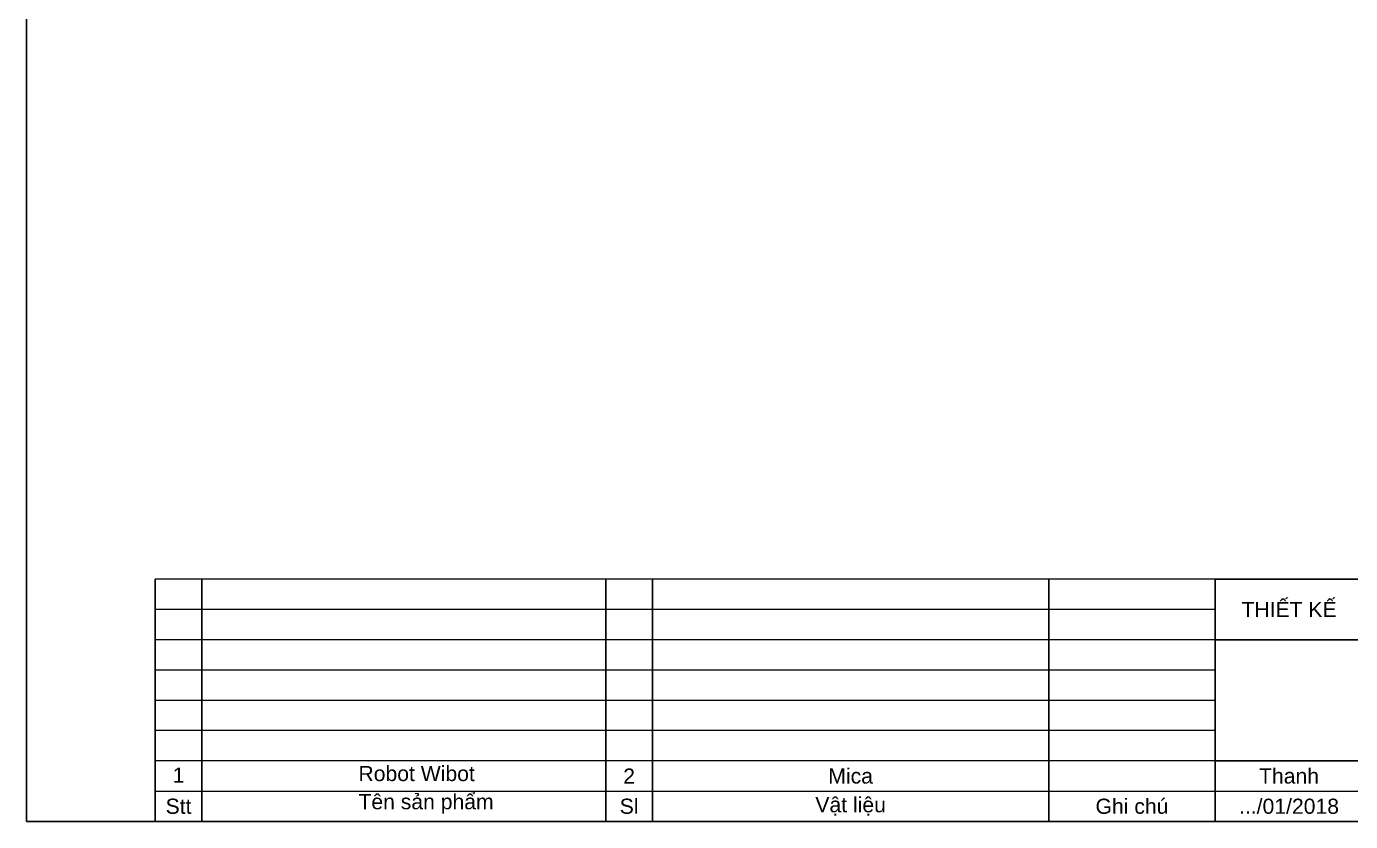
# Model space of a CAD drawing. Header units: millimetres. Extents: x -27713 to 424010, y -158792 to -4801.
# Drawn here: x -27713 to -25539, y -158792 to -157487 of the extents above; entities that cross this region are included whole.
import ezdxf

# ---------------------------------------------------------------- set-up
doc = ezdxf.new("R2010")
doc.units = ezdxf.units.MM
for name, color, linetype, lineweight in [('Hatch (ANSI)', 4, 'Continuous', 18), ('Khung ban ve', 7, 'Continuous', 30), ('Khung ten', 7, 'Continuous', 30), ('text', 4, 'Continuous', 18)]:
    doc.layers.add(name, color=color, linetype=linetype, lineweight=lineweight)
doc.styles.add('Khung ten', font='VNI_HELVE.TTF', dxfattribs={"height": 35})

# ---------------------------------------------------------------- blocks, each defined once
blk = doc.blocks.new('khungbv')
at = {"layer": 'Khung ten'}
blk.add_lwpolyline([(17877.81, 2094.54), (18174.81, 2094.54), (18174.81, 2304.54), (17877.81, 2304.54)], close=True, dxfattribs=at)

msp = doc.modelspace()

# ---------------------------------------------------------------- linework, layer by layer
at = {"layer": 'Hatch (ANSI)'}
for p, q in [((-25760.8, -158394.4), (-27501.4, -158394.4)), ((-25760.8, -158444.1), (-27501.4, -158444.1)), ((-25760.8, -158493.8), (-27501.4, -158493.8)), ((-25760.8, -158543.6), (-27501.4, -158543.6)), ((-25760.8, -158593.3), (-27501.4, -158593.3)), ((-25760.8, -158643), (-27501.4, -158643)), ((-25760.8, -158692.7), (-27501.4, -158692.7)), ((-27501.4, -158742.5), (-25760.8, -158742.5)), ((-27501.4, -158742.5), (-25760.8, -158742.5)), ((-25760.8, -158742.5), (-24772.2, -158742.5))]:
    msp.add_line(p, q, dxfattribs=at)
at = {"layer": 'Khung ban ve'}
for p, q in [((-26761.4, -158394.4), (-26761.4, -158792.2)), ((-26684.7, -158394.4), (-26684.7, -158792.2)), ((-26034.1, -158394.4), (-26034.1, -158792.2)), ((-26034.1, -158394.4), (-26034.1, -158792.2)), ((-25760.8, -158394.4), (-25760.8, -158792.2)), ((-25760.8, -158394.4), (-24020.3, -158394.4)), ((-25760.8, -158394.4), (-25760.8, -158792.2)), ((-25760.8, -158493.8), (-24020.3, -158493.8)), ((-25760.8, -158692.7), (-24020.3, -158692.7)), ((-27501.4, -158792.2), (-25760.8, -158792.2)), ((-25760.8, -158792.2), (-24020.3, -158792.2)), ((-25760.8, -158792.2), (-24020.3, -158792.2)), ((-25760.8, -158792.2), (-24020.3, -158792.2)), ((-25760.8, -158792.2), (-24020.3, -158792.2)), ((-25760.8, -158792.2), (-24020.3, -158792.2))]:
    msp.add_line(p, q, dxfattribs=at)
at = {"layer": 'Khung ten'}
for p, q in [((-27501.4, -158394.4), (-27501.4, -158792.2)), ((-27424.7, -158394.4), (-27424.7, -158792.2))]:
    msp.add_line(p, q, dxfattribs=at)
at = {"layer": 'Khung ten', "lineweight": 25}
msp.add_line((-26684.7, -158394.4), (-26684.7, -158792.2), dxfattribs=at)

# ---------------------------------------------------------------- block references
at = {"layer": 'Hatch (ANSI)', "xscale": 12.43249728191009, "yscale": 12.43249728191009, "zscale": 12.43249728191009}
msp.add_blockref('khungbv', (-249978.5, -184832.6), dxfattribs=at)

# ---------------------------------------------------------------- texts
at = {"layer": 'text', "char_height": 24.865, "width": 242.655, "attachment_point": 5, "style": 'Khung ten'}
for s, insert in [('{\\fArial|b0|i0|c163|p34;THIẾT KẾ}', (-25639.5, -158444.1)), ('{\\fArial|b0|i0|c0|p34;Thanh}', (-25639.5, -158717.6)), ('{\\fArial|b0|i0|c0|p34;...\\fArial|b0|i0|c163|p34;/\\fArial|b0|i0|c0|p34;01\\fArial|b0|i0|c163|p34;/201\\fArial|b0|i0|c0|p34;8}', (-25639.5, -158767.3))]:
    msp.add_mtext(s, dxfattribs=dict(at, insert=insert))
at = {"layer": 'text', "color": 7, "char_height": 24.865, "style": 'Khung ten'}
for s, insert, width, attachment_point in [('{\\fArial|b0|i0|c0|p34;1}', (-27463, -158716.1), 76.649, 5), ('{\\fArial|b0|i0|c0|p34;Robot Wibot}', (-27167.6, -158713.6), 1642.031, 4), ('{\\fArial|b0|i0|c0|p34;2}', (-26723.1, -158717.6), 76.649, 5), ('{\\fArial|b0|i0|c0|p34;Mica}', (-26359.4, -158717.6), 650.652, 5)]:
    msp.add_mtext(s, dxfattribs=dict(at, insert=insert, width=width, attachment_point=attachment_point))
at = {"layer": 'text', "color": 3, "char_height": 24.865, "style": 'Khung ten'}
for s, insert, width, attachment_point in [('{\\fArial|b0|i0|c0|p34;Stt}', (-27463, -158767.3), 76.649, 5), ('{\\fArial|b0|i0|c0|p34;Tên sản phẩm}', (-27167.6, -158763.4), 1642.031, 4), ('{\\fArial|b0|i0|c0|p34;Sl}', (-26723.1, -158767.3), 76.649, 5), ('{\\fArial|b0|i0|c0|p34;Vật liệu}', (-26359.4, -158767.3), 650.652, 5), ('{\\fArial|b0|i0|c0|p34;Ghi chú}', (-25897.4, -158767.3), 273.293, 5)]:
    msp.add_mtext(s, dxfattribs=dict(at, insert=insert, width=width, attachment_point=attachment_point))

doc.saveas('drawing.dxf')
